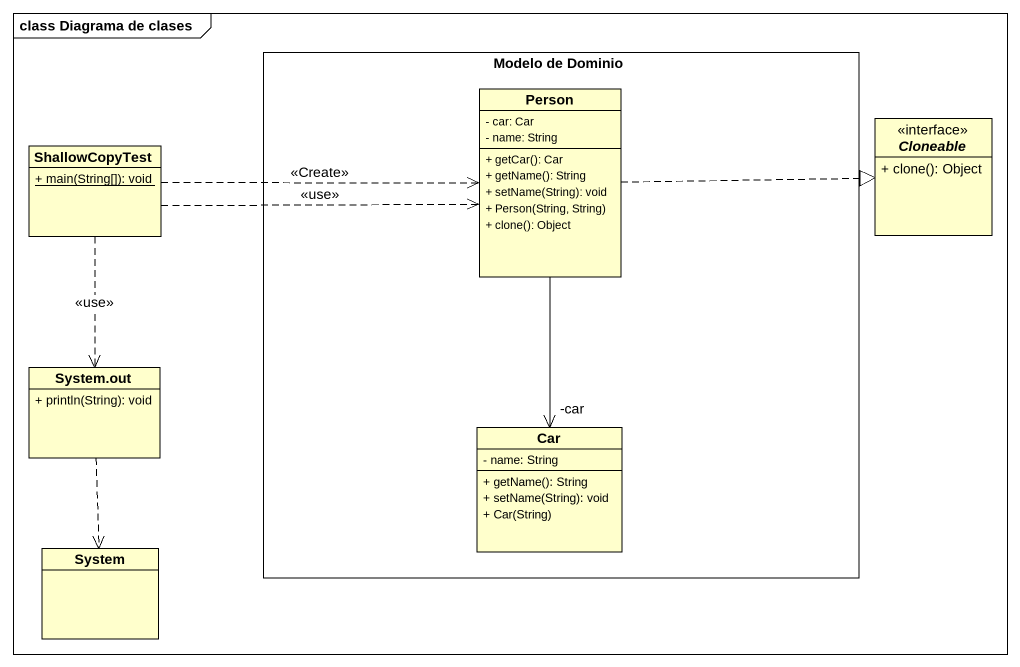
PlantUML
@startuml
mainframe class Diagrama de clases
hide circle
hide empty members
skinparam classAttributeIconSize 0
rectangle "Modelo de Dominio" as Modelo_de_Dominio {
  class "Person" as Person_ {
    - car: Car
    - name: String
    + getCar(): Car
    + getName(): String
    + setName(String): void
    + Person(String, String)
    + clone(): Object
  }
  class Car {
    - name: String
    + getName(): String
    + setName(String): void
    + Car(String)
  }
}
interface Cloneable {
  + clone(): Object
}
class ShallowCopyTest {
  {static} + main(String[]): void
}
class "System.out" as System_out {
  + println(String): void
}
class System
Person_ .right.|> Cloneable
Person_ --> "-car" Car
ShallowCopyTest .right.> Person_ : <<Create>>
ShallowCopyTest .right.> Person_ : <<use>>
ShallowCopyTest ..> System_out : <<use>>
System_out ..> System
@enduml
